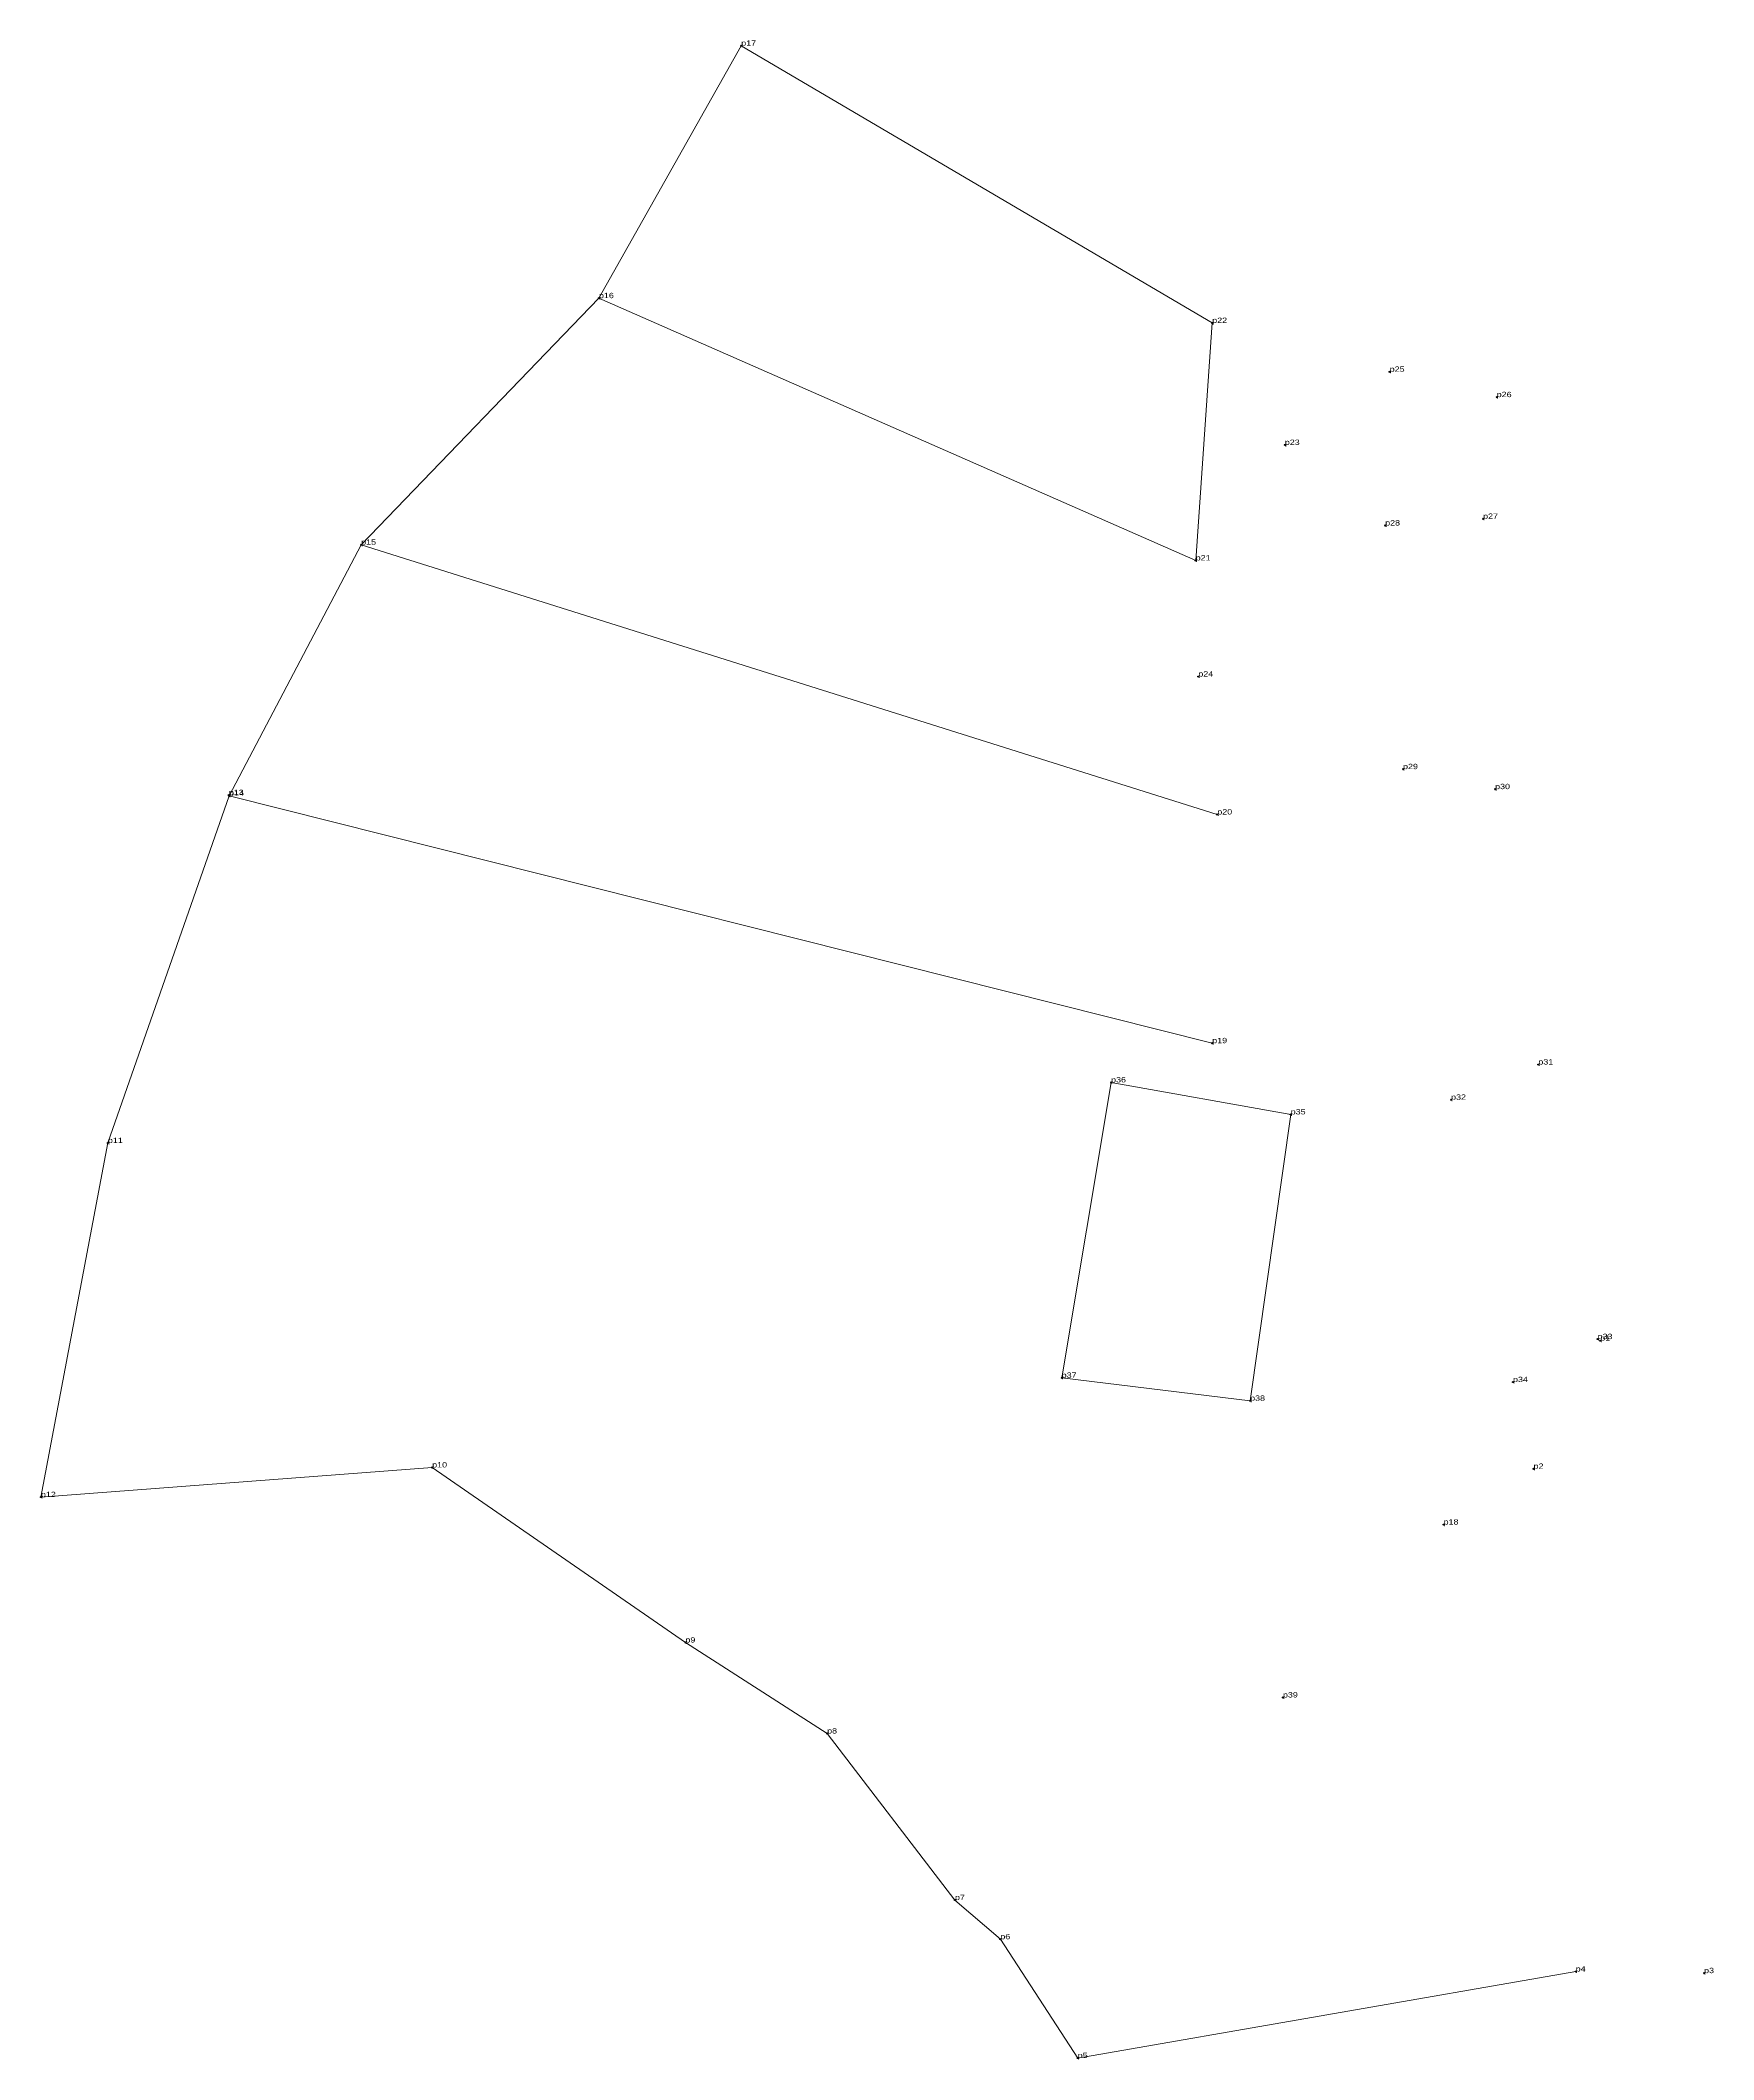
# Model space of a CAD drawing. Header units: metres. Extents: x 551245 to 552132, y 1837533 to 1839666.
# Drawn here: x 551244.8 to 551307.5, y 1837533.1 to 1837608.8 of the extents above; entities outside this region: 2.
import ezdxf

# ---------------------------------------------------------------- set-up
doc = ezdxf.new("R2010")
doc.units = ezdxf.units.M
doc.header["$LTSCALE"] = 0.08
doc.header["$PDMODE"] = 32
doc.header["$PDSIZE"] = 0.04
doc.layers.add('10', color=7, linetype='Continuous', lineweight=13)
doc.layers.add('12', color=7, linetype='Continuous')
doc.layers.add('7', color=7, linetype='Continuous')

msp = doc.modelspace()

# ---------------------------------------------------------------- linework, layer by layer
at = {"layer": '10'}
for p, q in [((551265.71, 1837599.12), (551288.07, 1837589.29)), ((551288.88, 1837579.77), (551256.8, 1837589.88)), ((551288.69, 1837571.2), (551251.85, 1837580.47)), ((551283.65, 1837533.17), (551302.31, 1837536.41))]:
    msp.add_line(p, q, dxfattribs=at)
for points in [[(551271.04, 1837608.58), (551265.71, 1837599.12), (551256.8, 1837589.88), (551251.85, 1837580.47), (551247.31, 1837567.46), (551244.8, 1837554.19), (551259.46, 1837555.3), (551268.95, 1837548.74), (551274.26, 1837545.33), (551279.05, 1837539.09), (551280.75, 1837537.62), (551283.65, 1837533.17)], [(551271.04, 1837608.58), (551288.69, 1837598.19), (551288.07, 1837589.29)]]:
    msp.add_lwpolyline(points, dxfattribs=at)
msp.add_lwpolyline([(551284.9, 1837569.73), (551291.63, 1837568.53), (551290.11, 1837557.8), (551283.05, 1837558.66)], close=True, dxfattribs=at)
at = {"layer": '7'}
for p in [(552130.37, 1839666.12), (551271.04, 1837608.58), (551265.71, 1837599.12), (551288.69, 1837598.19), (551295.34, 1837596.36), (551299.35, 1837595.41), (551291.41, 1837593.62), (551295.17, 1837590.6), (551298.84, 1837590.85), (551256.8, 1837589.88), (551288.07, 1837589.29), (551288.17, 1837584.94), (551295.84, 1837581.47), (551251.84, 1837580.5), (551251.85, 1837580.47), (551299.29, 1837580.72), (551288.88, 1837579.77), (551288.69, 1837571.2), (551300.91, 1837570.4), (551284.9, 1837569.73), (551291.63, 1837568.53), (551297.64, 1837569.08), (551247.31, 1837567.46), (551303.13, 1837560.11), (551303.23, 1837560.05), (551283.05, 1837558.66), (551290.11, 1837557.8), (551299.96, 1837558.5), (551259.46, 1837555.3), (551300.73, 1837555.25), (551244.8, 1837554.19), (551297.36, 1837553.16), (551268.95, 1837548.74), (551291.34, 1837546.68), (551274.26, 1837545.33), (551279.05, 1837539.09), (551280.75, 1837537.62), (551302.31, 1837536.41), (551307.12, 1837536.35), (551283.65, 1837533.17)]:
    msp.add_point(p, dxfattribs=at)

# ---------------------------------------------------------------- texts
at = {"layer": '12'}
for s, width, p in [('Base:p1', 1.2, (552130.37, 1839666.12)), ('p17', 1.25, (551271.04, 1837608.58)), ('p16', 1.25, (551265.71, 1837599.12)), ('p22', 1.25, (551288.69, 1837598.19)), ('p25', 1.25, (551295.34, 1837596.36)), ('p26', 1.25, (551299.35, 1837595.41)), ('p23', 1.25, (551291.41, 1837593.62)), ('p28', 1.25, (551295.17, 1837590.6)), ('p27', 1.25, (551298.84, 1837590.85)), ('p15', 1.25, (551256.8, 1837589.88)), ('p21', 1.25, (551288.07, 1837589.29)), ('p24', 1.25, (551288.17, 1837584.94)), ('p29', 1.25, (551295.84, 1837581.47)), ('p13', 1.25, (551251.84, 1837580.5)), ('p14', 1.25, (551251.85, 1837580.47)), ('p30', 1.25, (551299.29, 1837580.72)), ('p20', 1.25, (551288.88, 1837579.77)), ('p19', 1.25, (551288.69, 1837571.2)), ('p36', 1.25, (551284.9, 1837569.73)), ('p31', 1.25, (551300.91, 1837570.4)), ('p32', 1.25, (551297.64, 1837569.08)), ('p35', 1.25, (551291.63, 1837568.53)), ('p11', 1.25, (551247.31, 1837567.46)), ('p33', 1.25, (551303.13, 1837560.11)), ('p1', 1.25, (551303.23, 1837560.05)), ('p37', 1.25, (551283.05, 1837558.66)), ('p34', 1.25, (551299.96, 1837558.5)), ('p38', 1.25, (551290.11, 1837557.8)), ('p10', 1.25, (551259.46, 1837555.3)), ('p2', 1.25, (551300.73, 1837555.25)), ('p12', 1.25, (551244.8, 1837554.19)), ('p18', 1.25, (551297.36, 1837553.16)), ('p9', 1.25, (551268.95, 1837548.74)), ('p39', 1.25, (551291.34, 1837546.68)), ('p8', 1.25, (551274.26, 1837545.33)), ('p7', 1.25, (551279.05, 1837539.09)), ('p6', 1.25, (551280.75, 1837537.62)), ('p4', 1.25, (551302.31, 1837536.41)), ('p3', 1.25, (551307.12, 1837536.35)), ('p5', 1.25, (551283.65, 1837533.17))]:
    msp.add_text(s, height=0.2, dxfattribs=dict(at, width=width)).set_placement(p)

doc.saveas('drawing.dxf')
